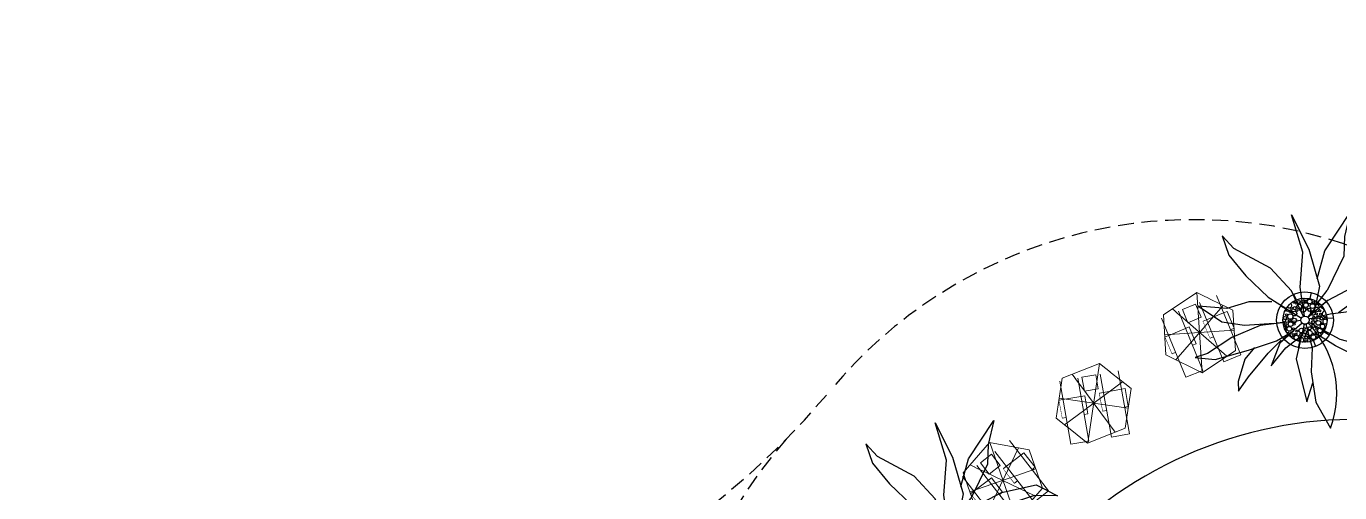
# Model space of a CAD drawing. Extents: x 309418 to 1212698, y 3438380 to 6877191.
# Drawn here: x 606526.85 to 606568.51, y 3438633.77 to 3438648.58 of the extents above; entities that cross this region are included whole.
import ezdxf

# ---------------------------------------------------------------- set-up
doc = ezdxf.new("R2010")
doc.units = 0
doc.header["$MEASUREMENT"] = 0
doc.set_wipeout_variables(frame=1)
doc.linetypes.add('DASHED', pattern=[0.75, 0.5, -0.25])
for name, color, linetype in [('Draft _ Lines', 20, 'Continuous'), ('DRAFT LINES', 32, 'Continuous'), ('DRAFT-LINES', 10, 'Continuous'), ('LA-HARD-PAVE-HATCH-MARBLE-TYPE (PV - MT-BG-01-AN - RA- ∅ - 01)', 227, 'Continuous'), ('LA-HARD-PAVE-HATCH-WOOD-TYPE( PV - WO-DW-01-∅ - ∅-∅ - 04)', 17, 'Continuous'), ('LA-HARD-PAVE-LINE-01', 30, 'Continuous'), ('LA-PLNT-PALMS', 251, 'Continuous'), ('LA-PLNT-TREE-TRUNK', 52, 'Continuous')]:
    doc.layers.add(name, color=color, linetype=linetype)
doc.layers.add('HW-LA-SF-LOUNGE CHAIRS', color=215, linetype='Continuous', lineweight=0)
doc.layers.add('L-CON-SF-CABANA', color=215, linetype='Continuous', lineweight=0)

# ---------------------------------------------------------------- blocks, each defined once
blk = doc.blocks.new('Lounge 1')
at = {"lineweight": 13, "extrusion": (0, 0, -1)}
blk.add_line((0.411, 1.439), (0.411, 0.859), dxfattribs=at)
blk.add_wipeout([(0.29, 0.859), (0.29, 0), (-0.29, 0), (-0.29, 0.859), (-0.411, 0.859), (-0.411, 1.439), (-0.29, 1.439), (-0.29, 2.03), (0.29, 2.03), (0.29, 1.439), (0.411, 1.439), (0.411, 0.859)])
at = {"extrusion": (0, 0, -1)}
for p, q in [((-0.29, 2.03), (-0.29, 0)), ((0.29, 2.03), (0.29, 0)), ((0.29, 0), (-0.29, 0))]:
    blk.add_line(p, q, dxfattribs=at)
at = {"lineweight": 13, "extrusion": (0, 0, -1)}
for p, q in [((-0.29, 1.439), (-0.411, 1.439)), ((-0.411, 1.439), (-0.411, 0.859)), ((0.411, 1.439), (0.29, 1.439)), ((-0.29, 0.859), (-0.411, 0.859)), ((0.411, 0.859), (0.29, 0.859))]:
    blk.add_line(p, q, dxfattribs=at)
blk.add_lwpolyline([(0.29, 1.439), (-0.29, 1.439)])
blk = doc.blocks.new('umbrella')
blk.add_lwpolyline([(-0.328, 1.236), (-1.23, 0.331), (-0.897, -0.902), (0.338, -1.231), (1.239, -0.326), (0.907, 0.907)], close=True)
for points in [[(0.329, -1.229), (-0.331, 1.235)], [(1.074, 0.287), (-1.064, -0.282)]]:
    blk.add_lwpolyline(points)
at = {"layer": 'L-CON-SF-CABANA', "extrusion": (0, 0, -1)}
for p, q in [((0.575, 0.995), (-0.571, -0.989)), ((-0.987, 0.575), (0.996, -0.57))]:
    blk.add_line(p, q, dxfattribs=at)
blk = doc.blocks.new('LA-SIDE TABLE-0')
at = {"layer": 'HW-LA-SF-LOUNGE CHAIRS'}
blk.add_lwpolyline([(-0.161, 0.157), (0.161, -0.157), (-0.153, -0.479), (-0.475, -0.166)], close=True, dxfattribs=at)
blk = doc.blocks.new('*U124')
at = {"layer": 'HW-LA-SF-LOUNGE CHAIRS', "rotation": 220.9114696602529}
blk.add_blockref('Lounge 1', (-1.249, 0.446), dxfattribs=at)
blk.add_blockref('Lounge 1', (-0.267, 1.298), dxfattribs=at)
at = {"rotation": 265.1217414993911}
blk.add_blockref('LA-SIDE TABLE-0', (0.571, -0.662), dxfattribs=at)
at = {"layer": 'HW-LA-SF-LOUNGE CHAIRS', "rotation": 224.420462938072}
blk.add_blockref('umbrella', (-0.005, 0.003), dxfattribs=at)
blk = doc.blocks.new('*U123')
at = {"layer": 'HW-LA-SF-LOUNGE CHAIRS', "rotation": 248.491638615745}
blk.add_blockref('Lounge 1', (-1.314, -0.183), dxfattribs=at)
blk.add_blockref('Lounge 1', (-0.837, 1.027), dxfattribs=at)
at = {"rotation": 292.7019104548833}
blk.add_blockref('LA-SIDE TABLE-0', (0.813, -0.323), dxfattribs=at)
at = {"layer": 'HW-LA-SF-LOUNGE CHAIRS', "rotation": 252.0006318935642}
blk.add_blockref('umbrella', (-0.006, 0), dxfattribs=at)
blk = doc.blocks.new('*U104')
at = {"layer": 'HW-LA-SF-LOUNGE CHAIRS', "rotation": 236.3192529901591}
blk.add_blockref('Lounge 1', (-1.323, 0.098), dxfattribs=at)
blk.add_blockref('Lounge 1', (-0.602, 1.18), dxfattribs=at)
at = {"rotation": 280.5295248292974}
blk.add_blockref('LA-SIDE TABLE-0', (0.727, -0.487), dxfattribs=at)
at = {"layer": 'HW-LA-SF-LOUNGE CHAIRS', "rotation": 239.8282462679783}
blk.add_blockref('umbrella', (-0.006, 0.002), dxfattribs=at)
blk = doc.blocks.new('GH-B-LA-PL-PALM')
for p, q in [((-1.517, 2.964), (-2.174, 3.082)), ((-2.174, 3.082), (-1.583, 2.408)), ((-0.725, 2.373), (-1.517, 2.964)), ((-1.583, 2.408), (-1.319, 1.141)), ((-0.226, 1.232), (-0.725, 2.373)), ((-2.808, 1.298), (-2.97, 2.047)), ((-2.97, 2.047), (-2.513, 1.474)), ((-1.933, 0.598), (-2.808, 1.298)), ((-2.513, 1.474), (-1.587, 0.875)), ((-1.587, 0.875), (-0.851, 0.675)), ((-1.319, 1.141), (-0.653, 0.504)), ((-0.022, 0.123), (-0.226, 1.232)), ((-0.955, 0.175), (-1.933, 0.598)), ((-0.653, 0.504), (-0.099, 0.076)), ((-0.955, 0.175), (-0.123, 0.023)), ((-0.585, -0.034), (-1.172, -0.045)), ((0.206, -1.184), (0.662, -1.757)), ((0.662, -1.757), (1.267, -2.163)), ((1.267, -2.163), (1.777, -2.915))]:
    blk.add_line(p, q)
for points in [[(-0.451, 1.808), (-0.499, 2.44), (-0.17, 3.188), (-0.209, 2.316), (0.031, 1.265), (0.106, 0.609)], [(0.075, 0.1), (0.543, 0.728), (1.155, 1.179), (1.809, 1.901), (2.162, 2.778)], [(0.112, 0.054), (1.131, 0.546), (1.977, 1.672), (1.392, 1.44)], [(-0.085, -0.091), (-0.721, -0.772), (-1.64, -1.411), (-2.332, -2.431), (-1.827, -1.319), (-1.132, -0.325), (-0.476, 0.023), (-0.125, 0.006)], [(0.484, -0.064), (1.072, -0.167), (1.803, 0.069), (1.06, 0.076), (0.462, 0.223)], [(-1.27, -0.522), (-2.104, -0.891), (-3.563, -1.025), (-2.852, -0.688), (-2.355, -0.309), (-1.172, -0.045)], [(-0.056, -0.112), (-0.459, -0.92), (-0.598, -1.887), (-0.356, -3.184), (-0.437, -3.729), (-0.092, -3.173), (0.082, -2.348), (0.165, -1.363), (0.015, -0.124)], [(0.089, -0.087), (1.018, -0.999), (1.885, -1.46), (2.766, -1.745), (3.106, -1.976), (2.762, -1.439), (1.868, -0.796), (1.076, -0.298), (0.553, -0.094), (0.123, -0.021)], [(1.682, -0.703), (2.163, -0.713), (2.841, -0.428), (3.079, -0.234), (2.524, -0.261), (1.55, -0.256), (0.968, -0.194)], [(1.777, -2.915), (1.7, -2.02), (1.329, -1.394), (0.682, -0.702)]]:
    blk.add_lwpolyline(points)
blk.add_arc((3.175, -0.24), 3.184, 108.5551, 173.4273)
at = {"layer": 'LA-PLNT-TREE-TRUNK'}
blk.add_circle((0, 0), 0.131, dxfattribs=at)
blk = doc.blocks.new('GH-B-LA-HD-FURN-Tree-Pit-140-C2')
blk.add_wipeout([(-0.285, 0.639), (-0.331, 0.617), (-0.371, 0.593), (-0.464, 0.524), (-0.509, 0.48), (-0.547, 0.437), (-0.566, 0.411), (-0.593, 0.373), (-0.614, 0.337), (-0.643, 0.276), (-0.665, 0.22), (-0.683, 0.154), (-0.692, 0.107), (-0.698, 0.047), (-0.7, 0.008), (-0.7, -0.016), (-0.696, -0.075), (-0.684, -0.149), (-0.657, -0.241), (-0.632, -0.301), (-0.605, -0.352), (-0.578, -0.395), (-0.516, -0.473), (-0.43, -0.552), (-0.377, -0.59), (-0.308, -0.629), (-0.192, -0.673), (-0.137, -0.686), (-0.026, -0.7), (0.028, -0.699), (0.16, -0.681), (0.232, -0.66), (0.287, -0.638), (0.411, -0.567), (0.473, -0.516), (0.517, -0.472), (0.565, -0.413), (0.608, -0.346), (0.66, -0.234), (0.679, -0.17), (0.695, -0.08), (0.699, 0.027), (0.674, 0.189), (0.649, 0.262), (0.618, 0.329), (0.576, 0.398), (0.529, 0.458), (0.47, 0.518), (0.414, 0.565), (0.336, 0.614), (0.277, 0.643), (0.234, 0.66), (0.176, 0.677), (0.135, 0.687), (0.1, 0.693), (0.045, 0.699), (0.004, 0.7), (-0.03, 0.699), (-0.071, 0.696), (-0.096, 0.693), (-0.124, 0.689), (-0.195, 0.672)])
at = {"linetype": 'Continuous', "ltscale": 7}
blk.add_circle((0, 0), 0.7, dxfattribs=at)
for centre, radius in [((0, 0), 0.7), ((-0.482, 0.387, 0), 0.0312), ((-0.38, 0.429, 0), 0.0489), ((-0.345, 0.538, 0), 0.0489), ((-0.203, 0.436, 0), 0.0864), ((-0.239, 0.566, 0), 0.0312), ((-0.106, 0.624, 0), 0.0312), ((-0.046, 0.394, 0), 0.0751), ((-0.067, 0.526, 0), 0.0489), ((0.025, 0.561, 0), 0.0312), ((0.091, 0.494, 0), 0.0489), ((0.075, 0.397, 0), 0.0312), ((0.226, 0.418, 0), 0.0751), ((0.247, 0.56, 0), 0.0312), ((0.328, 0.519, 0), 0.0489), ((0.396, 0.429, 0), 0.0489), ((-0.592, 0.009, 0), 0.0312), ((-0.526, 0.216, 0), 0.0751), ((-0.542, 0.345, 0), 0.0312), ((-0.442, 0.118, 0), 0.0312), ((-0.432, -0.011, 0), 0.0312), ((-0.385, 0.277, 0), 0.0744), ((-0.319, 0.363, 0), 0.0312), ((-0.319, 0.189, 0), 0.0312), ((-0.223, 0.255, 0), 0.0751), ((0.163, 0.33, 0), 0.0312), ((0.221, 0.245, 0), 0.0744), ((0.336, -0.05, 0), 0.0744), ((0.314, 0.186, 0), 0.0312), ((0.342, 0.102, 0), 0.0489), ((0.39, 0.277, 0), 0.0744), ((0.498, 0.095, 0), 0.0751), ((0.498, -0.073, 0), 0.0751), ((0.48, 0.346, 0), 0.0312), ((0.553, 0.255, 0), 0.0751), ((0.602, 0.143, 0), 0.0312), ((-0.664, -0.034, 0), 0.0312), ((-0.602, -0.135, 0), 0.0744), ((-0.523, -0.055, 0), 0.0312), ((-0.508, -0.414, 0), 0.0312), ((-0.505, -0.182, 0), 0.0312), ((-0.43, -0.174, 0), 0.0312), ((-0.406, -0.372, 0), 0.0489), ((-0.386, -0.273, 0), 0.0489), ((-0.327, -0.118, 0), 0.0744), ((-0.345, -0.437, 0), 0.0312), ((-0.285, -0.24, 0), 0.0489), ((-0.229, -0.365, 0), 0.0864), ((-0.214, -0.155, 0), 0.0312), ((-0.11, -0.277, 0), 0.0489), ((0.028, -0.318, 0), 0.0489), ((0.049, -0.404, 0), 0.0312), ((0.112, -0.242, 0), 0.0489), ((0.2, -0.382, 0), 0.0751), ((0.184, -0.17, 0), 0.0312), ((0.211, -0.253, 0), 0.0489), ((0.255, -0.157, 0), 0.0312), ((0.346, -0.263, 0), 0.0489), ((0.37, -0.372, 0), 0.0489), ((0.384, -0.154, 0), 0.0312), ((0.456, -0.261, 0), 0.0312), ((0.521, -0.179, 0), 0.0312), ((-0.249, -0.546, 0), 0.0751), ((-0.175, -0.631, 0), 0.0312), ((-0.144, -0.505, 0), 0.0312), ((-0.086, -0.557, 0), 0.0489), ((0.043, -0.574, 0), 0.0751), ((0.011, -0.474, 0), 0.0312), ((0.01, -0.669, 0), 0.0312), ((0.195, -0.556, 0), 0.0744), ((0.274, -0.477, 0), 0.0312), ((0.454, -0.455, 0), 0.0312)]:
    blk.add_circle(centre, radius)
for centre, radius, start, end in [((-0.532, 0.493, 0), 0.0744, 249.8969, 24.4462), ((-0.141, 0.712, 0), 0.0489, 225.1336, 337.319), ((0.053, 0.676, 0), 0.0744, 161.2962, 9.7321), ((0.228, 0.639, 0), 0.0312, 117.3619, 23.3792), ((0.491, 0.534, 0), 0.0312, 191.312, 263.5273), ((0.572, 0.436, 0), 0.0864, 143.8673, 290.7577), ((-0.738, 0.073, 0), 0.0751, 300.57, 48.1319), ((-0.667, 0.152, 0), 0.0312, 228.2509, 106.0031), ((-0.703, 0.259, 0), 0.0489, 338.9516, 340.5973), ((-0.617, 0.292, 0), 0.0312, 212.387, 96.9329), ((0.676, 0.067, 0), 0.0751, 82.3722, 288.9673), ((-0.683, -0.259, 0), 0.0489, 330.5544, 70.9052), ((-0.558, -0.308, 0), 0.0744, 243.0468, 174.7374), ((0.547, -0.365, 0), 0.0864, 29.6959, 262.8687), ((0.661, -0.083, 0), 0.0489, 40.7628, 304.861), ((0.672, -0.262, 0), 0.0489, 95.6985, 221.7485), ((0.664, -0.168, 0), 0.0312, 47.4763, 284.0739), ((0.73, -0.03, 0), 0.0312, 164.2255, 190.993), ((-0.568, -0.456, 0), 0.0312, 13.6332, 63.9215), ((-0.411, -0.524, 0), 0.0744, 297.5976, 166.1329), ((-0.345, -0.612, 0), 0.0312, 335.7961, 145.3358), ((-0.126, -0.734, 0), 0.0751, 29.1719, 131.3472), ((0.145, -0.71, 0), 0.0751, 33.568, 169.5874), ((0.364, -0.524, 0), 0.0744, 340.2974, 269.335), ((0.527, -0.546, 0), 0.0751, 97.2335, 170.6742)]:
    blk.add_arc(centre, radius, start, end)
blk = doc.blocks.new('P200')
blk.add_lwpolyline([(0, -0.1), (0, 0.1)])
blk = doc.blocks.new('COARSE GRAVEL')
blk.add_wipeout([(0.677, 0.593), (0.693, 0.574), (0.693, 0.574), (0.73, 0.527), (0.758, 0.485), (0.793, 0.425), (0.81, 0.393), (0.831, 0.346), (0.85, 0.297), (0.867, 0.242), (0.883, 0.174), (0.894, 0.105), (0.899, 0.041), (0.9, -0.016), (0.898, -0.066), (0.892, -0.123), (0.88, -0.186), (0.867, -0.24), (0.848, -0.301), (0.82, -0.372), (0.79, -0.431), (0.757, -0.487), (0.72, -0.54), (0.681, -0.589), (0.641, -0.632), (0.605, -0.666), (0.579, -0.689), (0.53, -0.728), (0.477, -0.763), (0.444, -0.783), (0.404, -0.804), (0.374, -0.819), (0.305, -0.847), (0.25, -0.865), (0.153, -0.887), (0.088, -0.896), (0.02, -0.9), (-0.062, -0.898), (-0.179, -0.882), (-0.241, -0.867), (-0.295, -0.85), (-0.358, -0.826), (-0.43, -0.791), (-0.464, -0.771), (-0.526, -0.731), (-0.571, -0.696), (-0.616, -0.656), (-0.68, -0.59), (-0.714, -0.548), (-0.748, -0.5), (-0.791, -0.43), (-0.832, -0.343), (-0.866, -0.245), (-0.889, -0.14), (-0.899, -0.041), (-0.897, 0.077), (-0.881, 0.186), (-0.856, 0.277), (-0.839, 0.326), (-0.811, 0.39), (-0.778, 0.452), (-0.742, 0.509), (-0.702, 0.563), (-0.651, 0.621), (-0.592, 0.678), (-0.491, 0.754), (-0.4, 0.806), (-0.329, 0.838), (-0.192, 0.879), (-0.105, 0.894), (0.013, 0.9), (0.085, 0.896), (0.203, 0.877), (0.251, 0.864), (0.353, 0.828), (0.407, 0.803), (0.424, 0.794), (0.47, 0.768), (0.49, 0.755), (0.524, 0.732), (0.558, 0.706), (0.616, 0.656), (0.651, 0.622)])
at = {"rotation": 45.00000000604048}
blk.add_blockref('GH-B-LA-HD-FURN-Tree-Pit-140-C2', (0, 0), dxfattribs=at)
at = {"layer": 'LA-HARD-PAVE-HATCH-WOOD-TYPE( PV - WO-DW-01-∅ - ∅-∅ - 04)'}
blk.add_circle((0, 0), 0.9, dxfattribs=at)
at = {"layer": 'LA-HARD-PAVE-LINE-01'}
blk.add_circle((0, 0), 0.7, dxfattribs=at)
at = {"layer": 'LA-HARD-PAVE-HATCH-WOOD-TYPE( PV - WO-DW-01-∅ - ∅-∅ - 04)'}
for p, rotation in [((-0.24, 0.763), 197.4295865630063), ((0.252, 0.759), 161.6197243753375), ((-0.641, 0.479), 233.239448750675), ((0.649, 0.468), 125.8098621876688), ((-0.8, 0.013), 269.0493109383438), ((-0.656, -0.457), 304.8591731260126), ((0.8, -0.027), 88.09862187668766), ((-0.265, -0.755), 340.6690353136814), ((0.227, -0.767), 16.47889750135008), ((0.633, -0.489), 52.28875968901892)]:
    blk.add_blockref('P200', p, dxfattribs=dict(at, rotation=rotation))

msp = doc.modelspace()

# ---------------------------------------------------------------- linework, layer by layer
at = {"layer": 'Draft _ Lines', "color": 114, "linetype": 'DASHED', "true_color": 0x139b48}
for points in [[(606639.50151, 3438609.24044, 0.70502142), (606637.32197, 3438643.54264, 0.1463126), (606631.5925, 3438643.47734, -0.14089286), (606609.52258, 3438642.99133, 0.1559083), (606593.34728, 3438642.15917, -0.17222014), (606568.63505, 3438641.67393, 0.30878517), (606552.36793, 3438637.03967, -0.41181048), (606517.40669, 3438633.70006, 0.41181048)], [(606546.82413, 3438624.71254, -0.17479865), (606550.95082, 3438635.47697)]]:
    msp.add_lwpolyline(points, format="xyb", dxfattribs=at)
at = {"layer": 'DRAFT LINES', "color": 4}
msp.add_lwpolyline([(606595.48714, 3438619.53989, -0.32906903), (606619.23892, 3438619.26619, 0.4313305), (606643.36574, 3438623.33579, 0.66186967), (606633.94029, 3438637.71911, 0.09714231), (606628.37667, 3438635.5463, -0.31634293), (606614.77161, 3438636.18297, 0.32398812), (606602.47209, 3438636.5877, -0.31692881), (606575.71291, 3438634.29184, 0.4611463), (606556.62654, 3438627.62762, 0.40857924), (606561.79462, 3438615.57436, 0.25914495), (606595.48714, 3438619.53989)], format="xyb", dxfattribs=at)
at = {"layer": 'DRAFT-LINES'}
msp.add_lwpolyline([(606645.87457, 3438694.30958, -0.15651859), (606621.89172, 3438696.02724, 0.16337411), (606597.17848, 3438697.46542, -0.17187102), (606572.40196, 3438699.31864, 0.27452542), (606539.61238, 3438695.3391, -0.17500823), (606518.94623, 3438688.71648, 0.28772563), (606509.74292, 3438683.39892, -0.08856318), (606504.3329, 3438676.47432, 0.00584193), (606494.44773, 3438667.4011, 0.43189398), (606494.42807, 3438649.92927, 0.06703778), (606514.11669, 3438635.79429, -0.52237604), (606518.9986, 3438595.04669), (606503.58991, 3438581.333, 0.43325153), (606503.02403, 3438559.45353, 0.09691104), (606532.65646, 3438539.79454, -0.22527028), (606547.03504, 3438523.89202), (606547.9, 3438521.01421, 0.41426008), (606560.35671, 3438514.31629)], format="xyb", dxfattribs=at)

# ---------------------------------------------------------------- next in the draw order: block references
at = {"layer": 'HW-LA-SF-LOUNGE CHAIRS', "xscale": -1, "rotation": 258.6539472657729}
msp.add_blockref('*U124', (606557.82456, 3438634.17151), dxfattribs=at)
at = {"layer": 'LA-HARD-PAVE-HATCH-MARBLE-TYPE (PV - MT-BG-01-AN - RA- ∅ - 01)', "rotation": 6.135701135505339}
msp.add_blockref('COARSE GRAVEL', (606567.40651, 3438639.25046), dxfattribs=at)

# ---------------------------------------------------------------- next in the draw order: block references
at = {"layer": 'HW-LA-SF-LOUNGE CHAIRS', "xscale": -1, "rotation": 258.6539472657729}
msp.add_blockref('*U123', (606560.70746, 3438636.61749), dxfattribs=at)

# ---------------------------------------------------------------- next in the draw order: block references
msp.add_blockref('*U104', (606564.06374, 3438638.86473), dxfattribs=at)
at = {"layer": 'LA-PLNT-PALMS', "rotation": 231.1357011280185}
msp.add_blockref('GH-B-LA-PL-PALM', (606556.1042, 3438632.6514), dxfattribs=at)

# ---------------------------------------------------------------- next in the draw order: block references
msp.add_blockref('GH-B-LA-PL-PALM', (606567.40651, 3438639.25046), dxfattribs=at)

doc.saveas('drawing.dxf')
